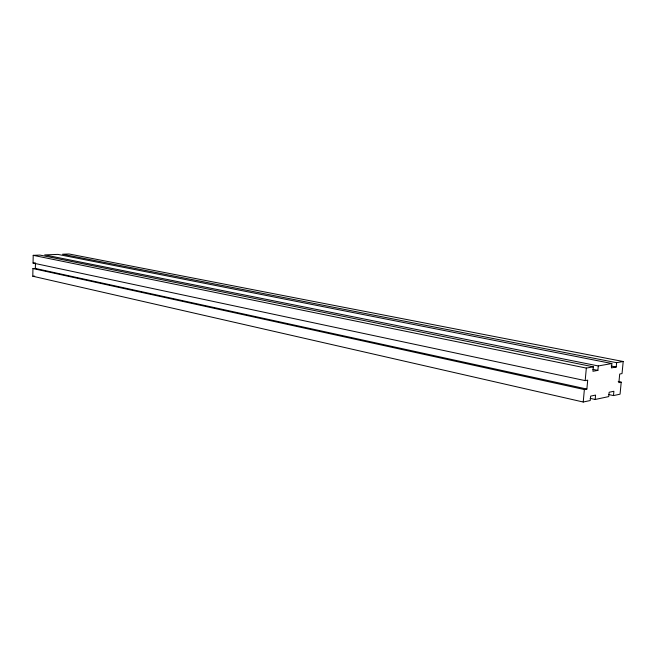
<?xml version="1.0" encoding="UTF-8"?>
<svg xmlns="http://www.w3.org/2000/svg" width="656" height="656" viewBox="0 0 656 656"><rect width="100%" height="100%" fill="white"/><g stroke="black" fill="none" stroke-linecap="round" stroke-linejoin="round"><path stroke-width="0.98" d="M590.17 398.356L595.164 399.479L595.574 395.092L590.638 396.117L590.228 400.537L583.225 402.021L32.8 276.233L32.948 268.55L35.35 268.435L586.882 389.049L587.694 380.144L585.185 380.619L33.054 263.056L33.21 255.34L39.934 255.086L593.344 366.827L592.934 371.28L597.878 370.378L598.288 365.95L611.868 363.531L611.458 367.893L616.205 367.024L616.624 362.686L623.2 361.513L622.036 373.584L619.707 374.027L618.879 382.645L621.216 382.177L620.059 394.182L613.483 395.584L608.481 394.486M35.35 268.435L35.465 262.949L33.054 263.056M583.225 402.021L584.365 389.549L586.882 389.049M585.185 380.619L586.333 368.082L593.344 366.827M613.483 395.584L613.893 391.271L609.145 392.263L608.735 396.593L595.164 399.479M32.8 276.233L34.719 276.135M623.2 361.513L68.987 253.979L62.517 254.225L616.624 362.686M611.868 363.531L57.876 254.397L44.69 254.905L598.288 365.95M611.179 366.023L616.205 367.024M33.21 255.34L586.333 368.082M592.852 369.353L597.878 370.378M618.206 381.546L621.216 382.177M32.948 268.55L584.365 389.549"/></g></svg>
